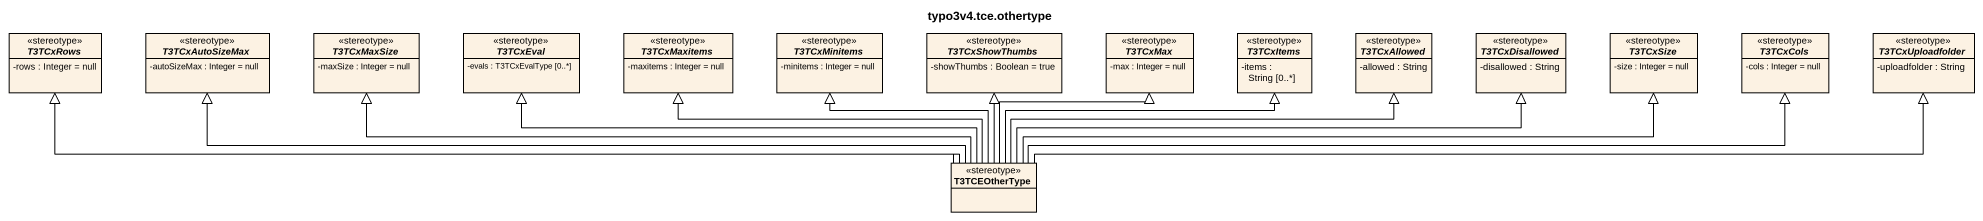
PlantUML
@startuml
title typo3v4.tce.othertype
hide circle
hide empty members
skinparam classAttributeIconSize 0
abstract class T3TCxRows <<stereotype>> {
  -rows : Integer = null
}
abstract class T3TCxAutoSizeMax <<stereotype>> {
  -autoSizeMax : Integer = null
}
abstract class T3TCxMaxSize <<stereotype>> {
  -maxSize : Integer = null
}
abstract class T3TCxEval <<stereotype>> {
  -evals : T3TCxEvalType [0..*]
}
abstract class T3TCxMaxitems <<stereotype>> {
  -maxitems : Integer = null
}
abstract class T3TCxMinitems <<stereotype>> {
  -minitems : Integer = null
}
abstract class T3TCxShowThumbs <<stereotype>> {
  -showThumbs : Boolean = true
}
abstract class T3TCxMax <<stereotype>> {
  -max : Integer = null
}
abstract class T3TCxItems <<stereotype>> {
  -items : String [0..*]
}
abstract class T3TCxAllowed <<stereotype>> {
  -allowed : String
}
abstract class T3TCxDisallowed <<stereotype>> {
  -disallowed : String
}
abstract class T3TCxSize <<stereotype>> {
  -size : Integer = null
}
abstract class T3TCxCols <<stereotype>> {
  -cols : Integer = null
}
abstract class T3TCxUploadfolder <<stereotype>> {
  -uploadfolder : String
}
class T3TCEOtherType <<stereotype>>
T3TCEOtherType -left-|> T3TCxRows
T3TCEOtherType -left-|> T3TCxRows
T3TCEOtherType -left-|> T3TCxAutoSizeMax
T3TCEOtherType -left-|> T3TCxMaxSize
T3TCEOtherType -left-|> T3TCxEval
T3TCEOtherType -left-|> T3TCxMaxitems
T3TCEOtherType -up-|> T3TCxMinitems
T3TCEOtherType -up-|> T3TCxShowThumbs
T3TCEOtherType -up-|> T3TCxMax
T3TCEOtherType -right-|> T3TCxItems
T3TCEOtherType -right-|> T3TCxAllowed
T3TCEOtherType -right-|> T3TCxDisallowed
T3TCEOtherType -right-|> T3TCxSize
T3TCEOtherType -right-|> T3TCxCols
T3TCEOtherType -right-|> T3TCxUploadfolder
@enduml
